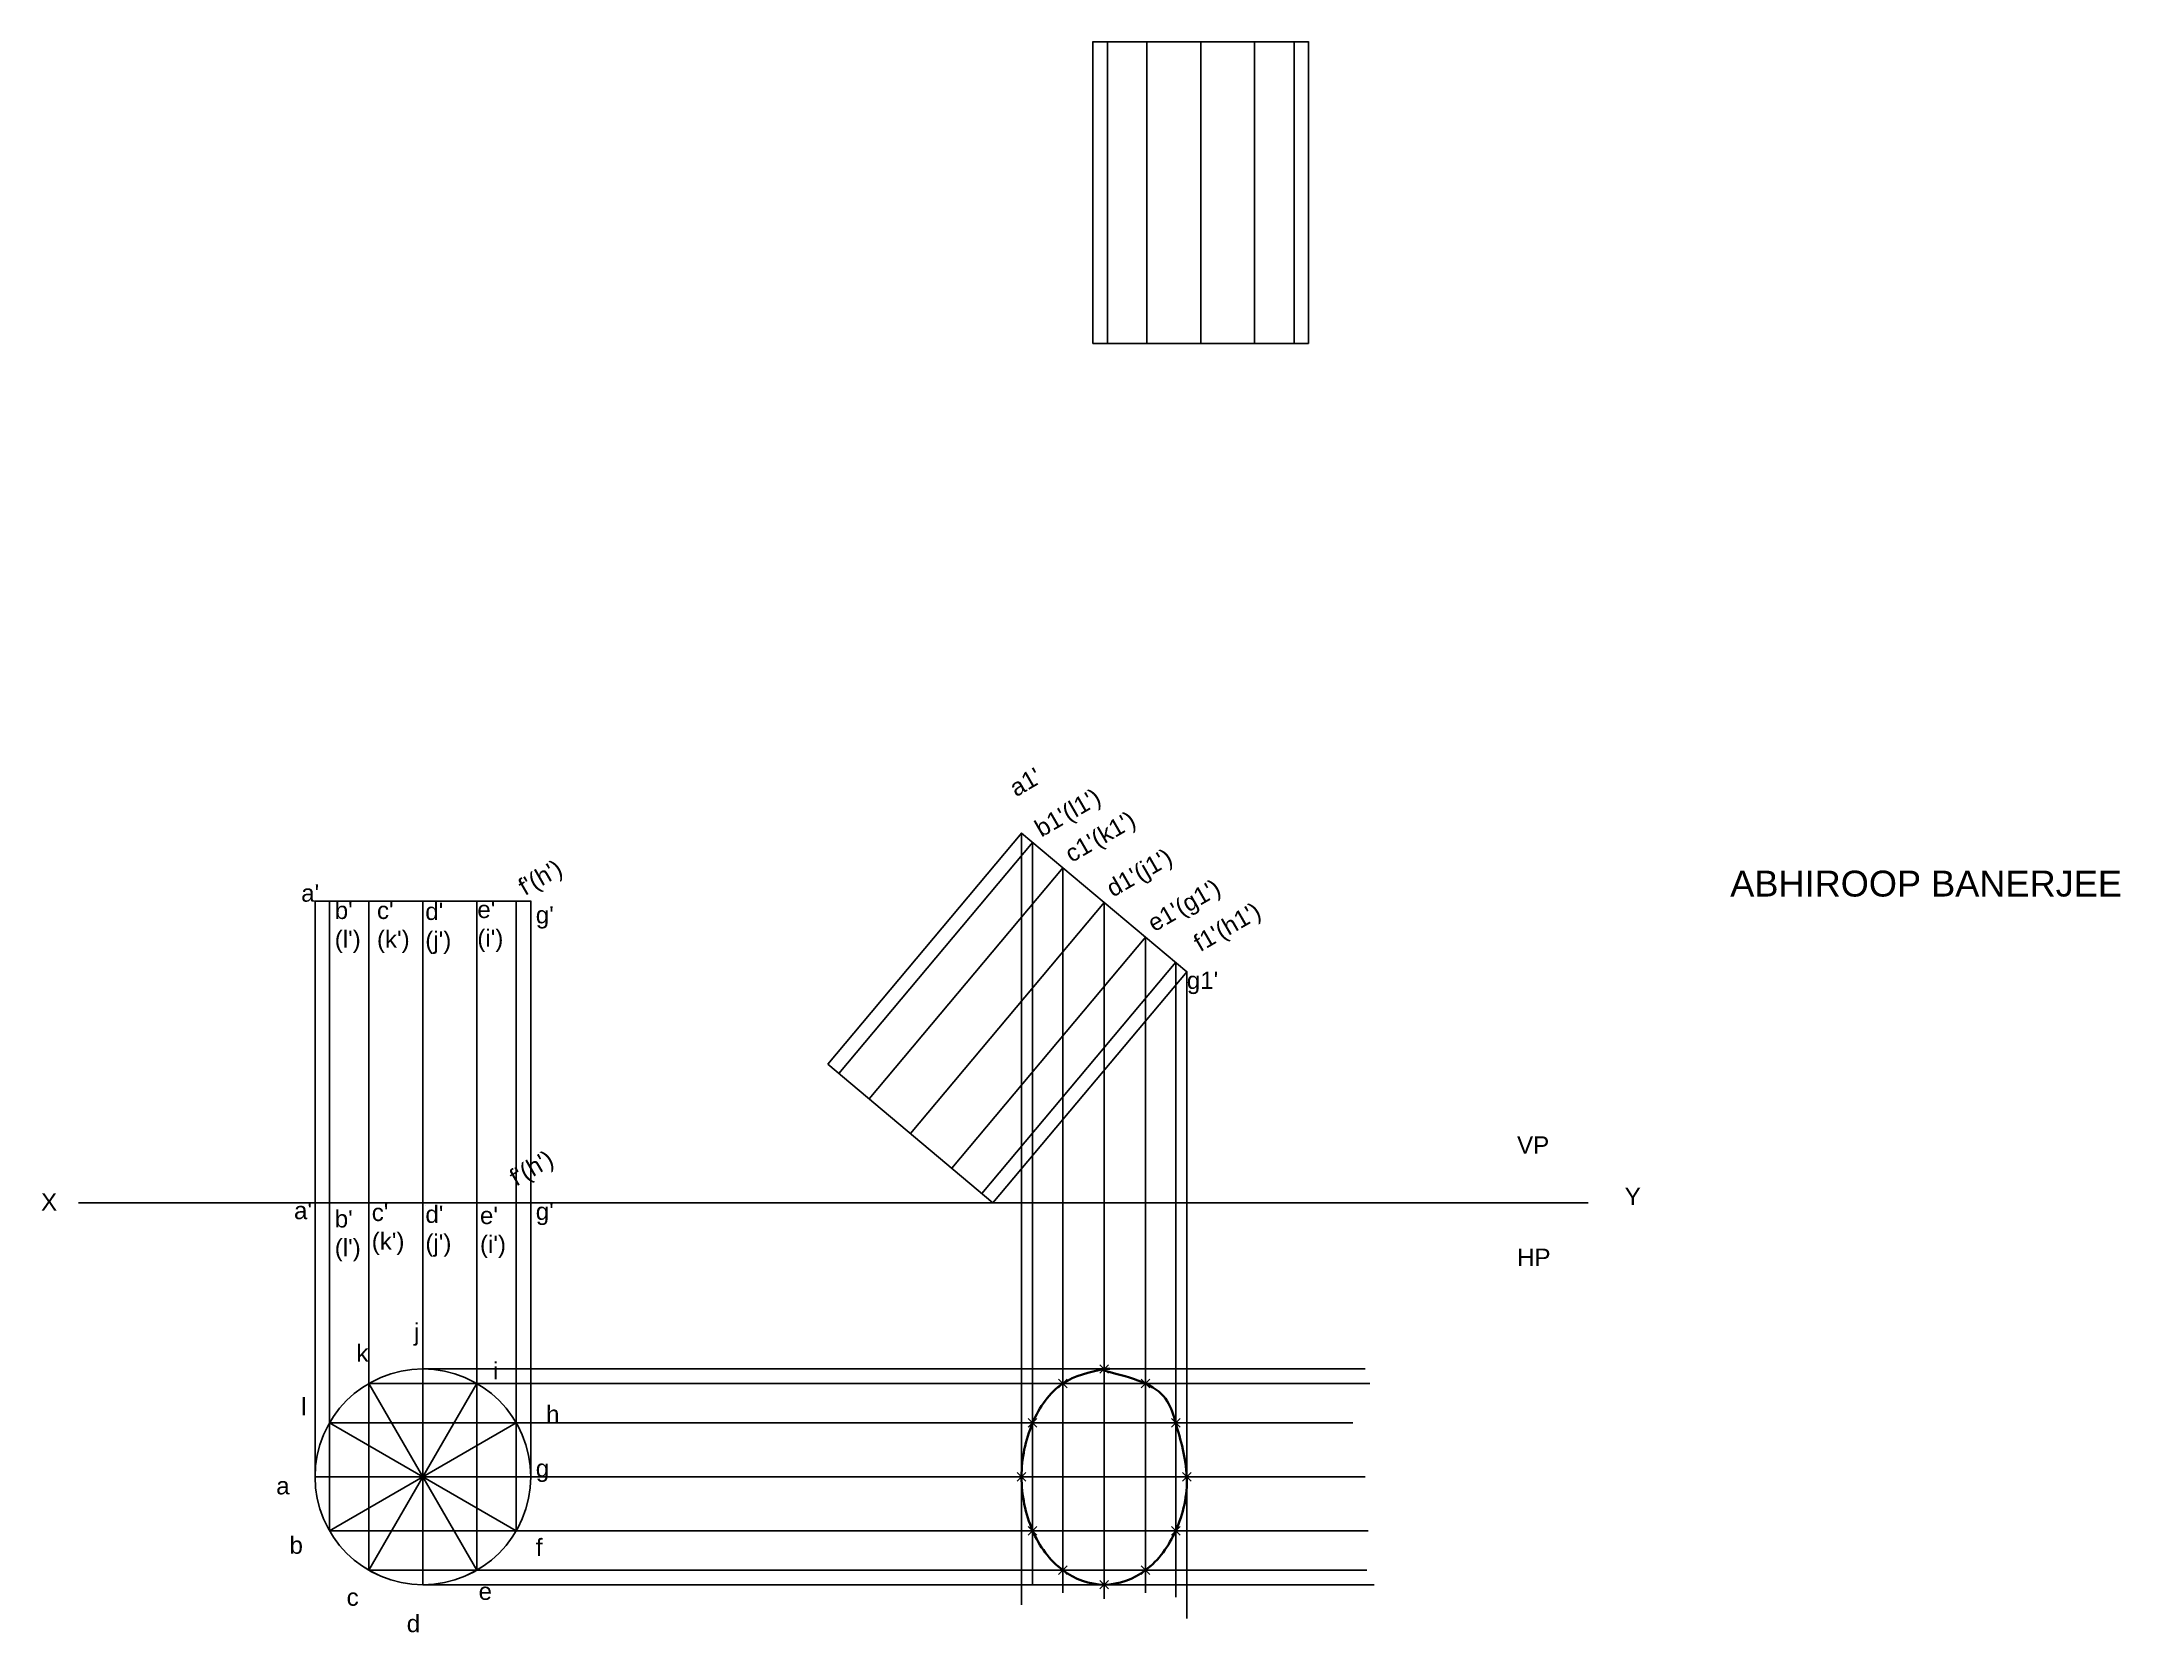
# Model space of a CAD drawing. Header units: millimetres. Extents: x 92 to 574, y 100 to 468.
import ezdxf

# ---------------------------------------------------------------- set-up
doc = ezdxf.new("R2010")
doc.units = ezdxf.units.MM
doc.header["$PDMODE"] = 3
doc.styles.get("Standard").update_dxf_attribs({"font": 'arial.ttf', "height": 6})

# ---------------------------------------------------------------- blocks, each defined once
blk = doc.blocks.new('*U1')
blk.add_circle((25, 25), 25)
blk = doc.blocks.new('*U2')
at = {"color": 0, "linetype": 'ByBlock', "lineweight": -2, "transparency": 16777216}
for p, rotation in [((171.2, 101.47), 30), ((189.5, 101.47), 59.99999999999997), ((214.5, 126.47), 120), ((214.5, 144.77), 149.9999999999999), ((189.5, 169.77), 209.9999999999999), ((171.2, 169.77), 239.9999999999999), ((146.2, 144.77), 299.9999999999998), ((146.2, 126.47), 329.9999999999999), ((205.35, 110.62), 89.99999999999997), ((205.35, 160.62), 180), ((155.35, 160.62), 269.9999999999999)]:
    blk.add_blockref('*U1', p, dxfattribs=dict(at, rotation=rotation))
blk.add_blockref('*U1', (155.35, 110.62), dxfattribs=at)

msp = doc.modelspace()

# ---------------------------------------------------------------- linework, layer by layer
for p, q in [((335.69, 398.32), (335.69, 468.32)), ((335.69, 468.23), (385.69, 468.23)), ((339.04, 398.32), (339.04, 468.32)), ((348.19, 398.32), (348.19, 468.32)), ((360.69, 398.32), (360.69, 468.32)), ((373.19, 398.32), (373.19, 468.32)), ((382.34, 398.32), (382.34, 468.32)), ((385.69, 398.32), (385.69, 468.32)), ((335.69, 398.32), (385.69, 398.32)), ((274.22, 231.3), (319.22, 284.92)), ((319.16, 284.85), (357.46, 252.71)), ((319.16, 284.85), (319.16, 105.95)), ((276.79, 229.15), (321.78, 282.77)), ((321.72, 282.7), (321.72, 110.62)), ((283.8, 223.27), (328.79, 276.89)), ((328.73, 276.82), (328.73, 108.76)), ((155.35, 199.16), (155.35, 269.16)), ((155.35, 269.07), (205.35, 269.07)), ((158.7, 199.16), (158.7, 269.16)), ((167.85, 199.16), (167.85, 269.16)), ((180.35, 199.16), (180.35, 269.16)), ((192.85, 199.16), (192.85, 269.16)), ((202, 199.16), (202, 269.16)), ((205.35, 199.16), (205.35, 269.16)), ((293.37, 215.23), (338.37, 268.85)), ((338.31, 268.78), (338.31, 107.35)), ((302.95, 207.2), (347.94, 260.82)), ((347.88, 260.75), (347.88, 108.76)), ((309.96, 201.31), (354.95, 254.94)), ((312.52, 199.16), (357.52, 252.79)), ((354.89, 254.87), (354.89, 107.71)), ((357.46, 252.71), (357.46, 102.79)), ((274.22, 231.3), (312.52, 199.16)), ((180.35, 135.62), (180.35, 207.19)), ((100.51, 199.16), (450.51, 199.16)), ((155.35, 135.62), (155.35, 199.16)), ((155.35, 199.16), (205.35, 199.16)), ((158.7, 123.12), (158.7, 199.16)), ((158.7, 199.16), (158.7, 199.16)), ((167.85, 113.97), (167.85, 199.16)), ((167.85, 199.16), (167.85, 199.16)), ((180.94, 198.49), (180.94, 198.49)), ((192.85, 113.97), (192.85, 199.49)), ((202, 123.12), (202, 199.83)), ((205.35, 135.62), (205.35, 199.16)), ((180.35, 160.62), (180.35, 110.62)), ((180.35, 160.62), (398.8, 160.62)), ((167.85, 157.27), (192.85, 113.97)), ((192.85, 157.27), (167.85, 113.97)), ((167.85, 157.27), (399.86, 157.27)), ((158.7, 148.12), (202, 123.12)), ((158.7, 123.12), (202, 148.12)), ((158.7, 148.12), (395.99, 148.12)), ((155.35, 135.62), (205.35, 135.62)), ((155.35, 135.62), (398.8, 135.62)), ((158.7, 123.12), (399.51, 123.12)), ((167.85, 113.97), (399.16, 113.97)), ((180.35, 110.62), (400.91, 110.62))]:
    msp.add_line(p, q)
at = {"color": 244, "lineweight": 35, "true_color": 0x991b1e}
msp.add_spline([(338.31, 160.62), (328.73, 157.27), (321.72, 148.12), (319.16, 135.62), (321.72, 123.12), (328.73, 113.97), (338.31, 110.62), (347.88, 113.97), (354.89, 123.12), (357.46, 135.62), (354.89, 148.12), (347.88, 157.27), (338.31, 160.62), (339.61, 160.62)], degree=3, dxfattribs=at)
for p in [(338.31, 160.62), (328.73, 157.27), (347.88, 157.27), (321.72, 148.12), (354.89, 148.12), (319.16, 135.62), (357.46, 135.62), (321.72, 123.12), (354.89, 123.12), (328.73, 113.97), (338.31, 110.62), (347.88, 113.97)]:
    msp.add_point(p)

# ---------------------------------------------------------------- block references
msp.add_blockref('*U2', (0, 0))

# ---------------------------------------------------------------- texts
at = {"char_height": 4, "attachment_point": 1, "rotation": 30}
for s, insert in [("a1'", (315.87, 296.6)), ("b1'(l1')", (321.72, 287.24)), ("c1'(k1')", (328.73, 281.36)), ("d1'(j1')", (338.31, 273.33)), ("f'(h')", (202, 273.69)), ("e1'(g1')", (347.88, 265.29)), ("f1'(h1')", (358.56, 260.67)), ("f'(h')", (199.96, 206.31))]:
    msp.add_mtext_dynamic_manual_height_columns(s, width=133.4097, gutter_width=12.5, heights=[0], dxfattribs=dict(at, insert=insert))
at = {"color": 242, "true_color": 0xcd2027, "insert": (483.45, 276.14), "char_height": 6, "attachment_point": 1}
msp.add_mtext_dynamic_manual_height_columns('ABHIROOP BANERJEE', width=121.1, gutter_width=30, heights=[0], dxfattribs=at)
at = {"char_height": 4, "attachment_point": 1}
for s, insert in [("a'", (152.14, 272.94)), ("b'\\P(l')", (159.92, 268.93)), ("c'\\P(k')", (169.71, 268.93)), ("d'\\P(j')", (180.91, 268.71)), ("e'\\P(i')", (192.98, 269.15)), ("g'", (206.53, 267.9)), ("g1'", (357.46, 252.71)), ('VP', (434.03, 214.54)), ('Y', (458.98, 202.62)), ('X', (91.83, 201.33)), ("a'", (150.48, 199.35)), ("b'\\P(l')", (159.92, 197.42)), ("c'\\P(k')", (168.5, 198.92)), ("d'\\P(j')", (180.94, 198.49)), ("e'\\P(i')", (193.59, 198.21)), ("g'", (206.53, 199.17)), ('HP', (434.03, 188.53)), ('j', (178.31, 171.22)), ('k', (164.94, 166.31)), ('i', (196.59, 162.2)), ('l', (152.13, 153.89)), ('h', (208.91, 152.12)), ('g', (206.53, 139.62)), ('a', (146.35, 135.55)), ('b', (149.44, 121.78)), ('f', (206.53, 121.28)), ('c', (162.67, 109.73)), ('e', (193.27, 111.09)), ('d', (176.61, 103.61))]:
    msp.add_mtext_dynamic_manual_height_columns(s, width=133.4097, gutter_width=12.5, heights=[0], dxfattribs=dict(at, insert=insert))

doc.saveas('drawing.dxf')
